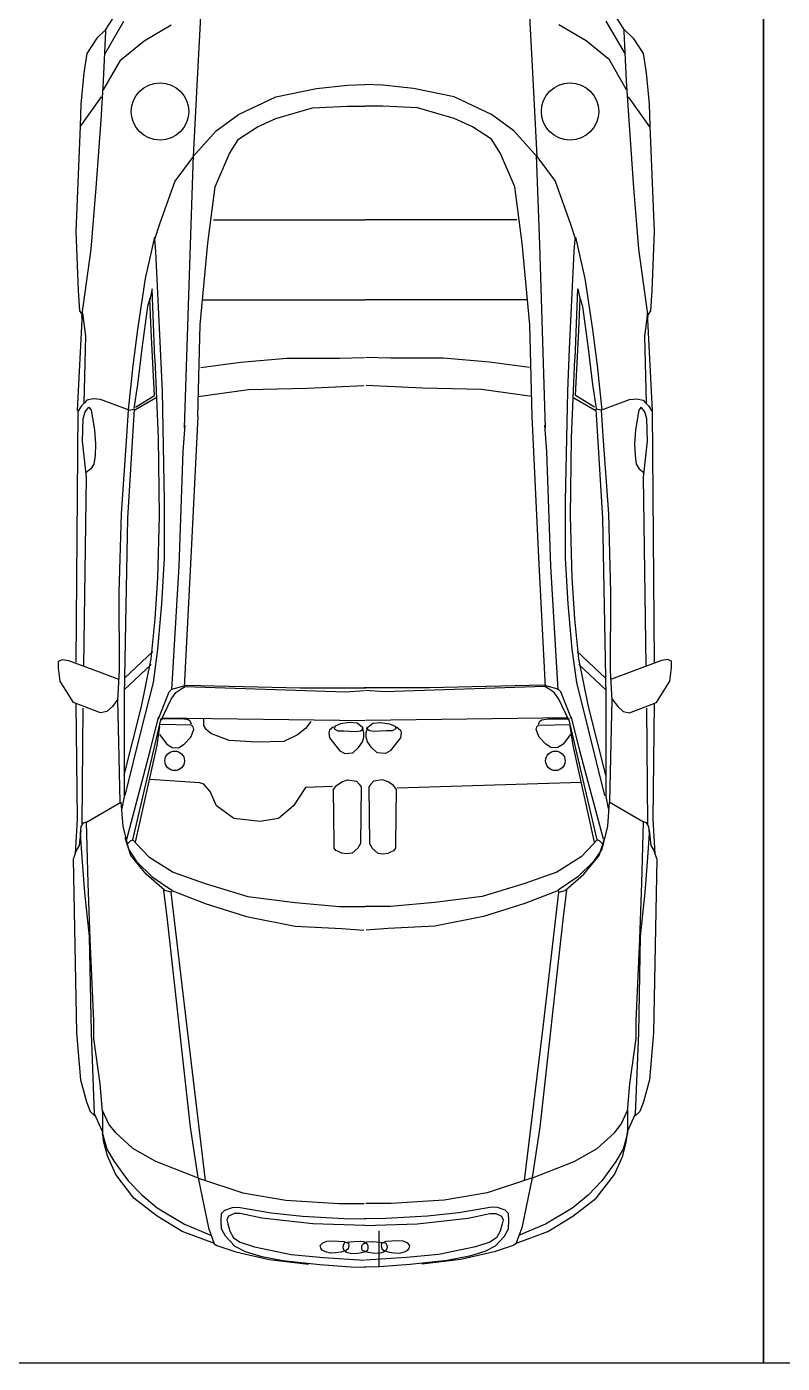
# Model space of a CAD drawing. Header units: inches. Extents: x 478327 to 492265, y -26791 to -22136.
# Drawn here: x 480055.8 to 480153.7, y -23112.3 to -22939.2 of the extents above; entities that cross this region are included whole.
import ezdxf

# ---------------------------------------------------------------- set-up
doc = ezdxf.new("R2010")
doc.units = ezdxf.units.IN
doc.header["$MEASUREMENT"] = 0
doc.layers.add('ceco.net 93', color=161, linetype='Continuous')
doc.layers.add('Parking', color=7, linetype='Continuous')

msp = doc.modelspace()

# ---------------------------------------------------------------- linework, layer by layer
at = {"layer": 'ceco.net 93'}
for p, q in [((480066.094, -22939.626), (480068.403, -22935.96)), ((480133.209, -22939.626), (480130.901, -22935.96)), ((480078.352, -22937.873), (480077.874, -22946.878)), ((480120.952, -22937.873), (480121.429, -22946.878)), ((480066.094, -22939.626), (480064.9, -22940.742)), ((480065.935, -22942.814), (480068.403, -22938.51)), ((480066.094, -22939.865), (480066.094, -22939.626)), ((480071.029, -22941.061), (480074.531, -22938.989)), ((480128.274, -22941.061), (480124.772, -22938.989)), ((480133.368, -22942.814), (480130.901, -22938.51)), ((480133.209, -22939.626), (480134.403, -22940.742)), ((480133.209, -22939.865), (480133.209, -22939.626)), ((480064.9, -22940.742), (480063.627, -22942.734)), ((480065.776, -22946.24), (480066.094, -22939.865)), ((480068.005, -22943.531), (480071.029, -22941.061)), ((480131.299, -22943.531), (480128.274, -22941.061)), ((480133.528, -22946.24), (480133.209, -22939.865)), ((480134.403, -22940.742), (480135.677, -22942.734)), ((480063.627, -22942.734), (480063.229, -22945.204)), ((480135.677, -22942.734), (480136.075, -22945.204)), ((480065.776, -22947.436), (480068.005, -22943.531)), ((480133.528, -22947.436), (480131.299, -22943.531)), ((480063.229, -22945.204), (480062.831, -22949.269)), ((480065.458, -22951.341), (480065.776, -22946.24)), ((480097.362, -22946.825), (480099.621, -22946.718)), ((480101.941, -22946.825), (480099.682, -22946.718)), ((480133.846, -22951.341), (480133.528, -22946.24)), ((480136.075, -22945.204), (480136.473, -22949.269)), ((480062.751, -22952.217), (480065.537, -22948.312)), ((480077.874, -22946.878), (480077.397, -22956.042)), ((480083.268, -22950.595), (480088.11, -22948.333)), ((480088.11, -22948.333), (480093.381, -22947.256)), ((480093.381, -22947.256), (480097.362, -22946.825)), ((480105.922, -22947.256), (480101.941, -22946.825)), ((480111.194, -22948.333), (480105.922, -22947.256)), ((480116.035, -22950.595), (480111.194, -22948.333)), ((480121.429, -22946.878), (480121.907, -22956.042)), ((480136.552, -22952.217), (480133.766, -22948.312)), ((480062.831, -22949.269), (480062.751, -22952.137)), ((480088.11, -22951.134), (480092.844, -22949.734)), ((480092.844, -22949.734), (480097.362, -22949.518)), ((480097.362, -22949.518), (480099.621, -22949.518)), ((480101.941, -22949.518), (480099.682, -22949.518)), ((480106.46, -22949.734), (480101.941, -22949.518)), ((480111.194, -22951.134), (480106.46, -22949.734)), ((480136.473, -22949.269), (480136.552, -22952.137)), ((480064.821, -22960.106), (480065.458, -22951.341)), ((480080.364, -22952.75), (480083.268, -22950.595)), ((480085.743, -22952.211), (480088.11, -22951.134)), ((480113.561, -22952.211), (480111.194, -22951.134)), ((480118.94, -22952.75), (480116.035, -22950.595)), ((480134.483, -22960.106), (480133.846, -22951.341)), ((480062.751, -22952.137), (480062.194, -22965.764)), ((480077.351, -22956.089), (480080.364, -22952.75)), ((480083.268, -22953.827), (480085.743, -22952.211)), ((480116.035, -22953.827), (480113.561, -22952.211)), ((480121.952, -22956.089), (480118.94, -22952.75)), ((480136.552, -22952.137), (480137.109, -22965.764)), ((480082.085, -22955.658), (480083.268, -22953.827)), ((480117.219, -22955.658), (480116.035, -22953.827)), ((480077.397, -22956.042), (480075.009, -22959.23)), ((480077.028, -22967.507), (480077.459, -22955.873)), ((480080.256, -22959.967), (480082.085, -22955.658)), ((480119.048, -22959.967), (480117.219, -22955.658)), ((480122.275, -22967.507), (480121.845, -22955.873)), ((480121.907, -22956.042), (480124.295, -22959.23)), ((480064.184, -22968.075), (480064.821, -22960.106)), ((480075.009, -22959.23), (480073.019, -22964.808)), ((480079.288, -22967.291), (480080.256, -22959.967)), ((480120.016, -22967.291), (480119.048, -22959.967)), ((480124.295, -22959.23), (480126.284, -22964.808)), ((480135.119, -22968.075), (480134.483, -22960.106)), ((480062.194, -22965.764), (480062.513, -22973.415)), ((480073.019, -22964.808), (480072.382, -22966.8)), ((480080.009, -22964.264), (480099.652, -22964.264)), ((480119.294, -22964.264), (480099.652, -22964.264)), ((480126.284, -22964.808), (480126.921, -22966.8)), ((480137.109, -22965.764), (480136.791, -22973.415)), ((480072.401, -22966.506), (480071.183, -22971.872)), ((480072.482, -22967.238), (480072.401, -22966.506)), ((480072.563, -22968.376), (480072.482, -22967.238)), ((480076.275, -22991.204), (480077.028, -22967.507)), ((480078.319, -22977.847), (480079.288, -22967.291)), ((480120.984, -22977.847), (480120.016, -22967.291)), ((480123.028, -22991.204), (480122.275, -22967.507)), ((480126.74, -22968.376), (480126.821, -22967.238)), ((480126.821, -22967.238), (480126.902, -22966.506)), ((480126.902, -22966.506), (480128.12, -22971.872)), ((480062.99, -22976.762), (480064.184, -22968.075)), ((480073.172, -22980.977), (480072.563, -22968.376)), ((480126.131, -22980.977), (480126.74, -22968.376)), ((480136.313, -22976.762), (480135.119, -22968.075)), ((480071.183, -22971.872), (480070.168, -22978.457)), ((480128.12, -22971.872), (480129.135, -22978.457)), ((480062.513, -22973.415), (480062.672, -22976.044)), ((480071.792, -22974.433), (480071.467, -22975.489)), ((480072.076, -22973.172), (480071.792, -22974.636)), ((480071.955, -22978.579), (480071.792, -22974.433)), ((480072.442, -22982.277), (480072.076, -22973.172)), ((480126.862, -22982.277), (480127.227, -22973.172)), ((480127.227, -22973.172), (480127.511, -22974.636)), ((480127.349, -22978.579), (480127.511, -22974.433)), ((480127.511, -22974.433), (480127.836, -22975.489)), ((480136.791, -22973.415), (480136.632, -22976.044)), ((480062.672, -22976.044), (480063.149, -22976.762)), ((480071.467, -22975.489), (480070.737, -22980.936)), ((480078.621, -22974.608), (480099.652, -22974.608)), ((480120.682, -22974.608), (480099.652, -22974.608)), ((480127.836, -22975.489), (480128.567, -22980.936)), ((480136.632, -22976.044), (480136.154, -22976.762)), ((480062.433, -22988.954), (480063.07, -22976.363)), ((480063.07, -22976.363), (480063.468, -22979.312)), ((480077.997, -22989.696), (480078.319, -22977.847)), ((480121.307, -22989.696), (480120.984, -22977.847)), ((480136.234, -22976.363), (480135.836, -22979.312)), ((480136.871, -22988.954), (480136.234, -22976.363)), ((480063.468, -22979.312), (480063.229, -22987.998)), ((480070.168, -22978.457), (480069.6, -22983.131)), ((480072.401, -22986.992), (480071.955, -22978.579)), ((480126.902, -22986.992), (480127.349, -22978.579)), ((480129.135, -22978.457), (480129.704, -22983.131)), ((480135.836, -22979.312), (480136.075, -22987.998)), ((480070.737, -22980.936), (480070.168, -22985.57)), ((480073.404, -22986.433), (480073.185, -22980.97)), ((480125.9, -22986.433), (480126.118, -22980.97)), ((480128.567, -22980.936), (480129.135, -22985.57)), ((480072.894, -22992.478), (480072.458, -22982.281)), ((480078.367, -22983.392), (480083.546, -22982.68)), ((480083.546, -22982.68), (480089.539, -22982.172)), ((480089.539, -22982.172), (480096.343, -22982.172)), ((480096.343, -22982.172), (480099.594, -22982.07)), ((480102.96, -22982.172), (480099.71, -22982.07)), ((480109.765, -22982.172), (480102.96, -22982.172)), ((480115.757, -22982.68), (480109.765, -22982.172)), ((480120.937, -22983.392), (480115.757, -22982.68)), ((480126.409, -22992.478), (480126.846, -22982.281)), ((480069.6, -22983.131), (480068.991, -22988.903)), ((480129.704, -22983.131), (480130.313, -22988.903)), ((480070.168, -22985.57), (480069.722, -22988.7)), ((480073.695, -23000.636), (480073.404, -22986.433)), ((480078.062, -22987.155), (480084.562, -22986.239)), ((480084.562, -22986.239), (480092.179, -22986.036)), ((480092.179, -22986.036), (480099.492, -22985.731)), ((480107.124, -22986.036), (480099.812, -22985.731)), ((480114.742, -22986.239), (480107.124, -22986.036)), ((480121.242, -22987.155), (480114.742, -22986.239)), ((480125.609, -23000.636), (480125.9, -22986.433)), ((480129.135, -22985.57), (480129.582, -22988.7)), ((480063.322, -22987.935), (480062.921, -22988.336)), ((480063.642, -22987.614), (480063.322, -22987.935)), ((480064.444, -22987.454), (480063.642, -22987.614)), ((480065.405, -22987.534), (480064.444, -22987.454)), ((480069.092, -22988.898), (480065.405, -22987.534)), ((480072.603, -22987.307), (480069.839, -22988.909)), ((480069.925, -22988.537), (480072.401, -22986.992)), ((480126.7, -22987.307), (480129.465, -22988.909)), ((480129.379, -22988.537), (480126.902, -22986.992)), ((480130.212, -22988.898), (480133.898, -22987.534)), ((480133.898, -22987.534), (480134.86, -22987.454)), ((480134.86, -22987.454), (480135.661, -22987.614)), ((480135.661, -22987.614), (480135.982, -22987.935)), ((480135.982, -22987.935), (480136.382, -22988.336)), ((480062.44, -22989.058), (480062.2, -23021.554)), ((480062.921, -22988.336), (480062.44, -22989.058)), ((480063.081, -22992.91), (480063.162, -22990.021)), ((480063.162, -22990.021), (480063.402, -22989.139)), ((480063.402, -22989.139), (480063.883, -22988.497)), ((480063.883, -22988.497), (480064.203, -22988.898)), ((480064.203, -22988.898), (480064.604, -22991.466)), ((480068.82, -22992.26), (480069.039, -22988.909)), ((480069.766, -22988.764), (480068.893, -23002.894)), ((480069.039, -22988.909), (480069.766, -22988.764)), ((480077.152, -23007.99), (480078.021, -22989.722)), ((480122.151, -23007.99), (480121.283, -22989.722)), ((480130.265, -22988.909), (480129.537, -22988.764)), ((480129.537, -22988.764), (480130.41, -23002.894)), ((480130.483, -22992.26), (480130.265, -22988.909)), ((480135.1, -22988.898), (480134.7, -22991.466)), ((480135.421, -22988.497), (480135.1, -22988.898)), ((480135.902, -22989.139), (480135.421, -22988.497)), ((480136.142, -22990.021), (480135.902, -22989.139)), ((480136.222, -22992.91), (480136.142, -22990.021)), ((480136.382, -22988.336), (480136.863, -22989.058)), ((480136.863, -22989.058), (480137.104, -23021.554)), ((480064.604, -22991.466), (480064.764, -22993.311)), ((480076.11, -22994.246), (480076.37, -22990.853)), ((480123.194, -22994.246), (480122.933, -22990.853)), ((480134.7, -22991.466), (480134.539, -22993.311)), ((480063.562, -22997.563), (480063.081, -22992.91)), ((480064.764, -22993.311), (480064.684, -22994.755)), ((480068.093, -23002.311), (480068.82, -22992.26)), ((480073.04, -23002.603), (480072.894, -22992.478)), ((480126.264, -23002.603), (480126.409, -22992.478)), ((480131.211, -23002.311), (480130.483, -22992.26)), ((480134.539, -22993.311), (480134.619, -22994.755)), ((480135.741, -22997.563), (480136.222, -22992.91)), ((480064.684, -22994.755), (480064.524, -22995.879)), ((480075.588, -23009.121), (480076.11, -22994.246)), ((480123.715, -23009.121), (480123.194, -22994.246)), ((480134.619, -22994.755), (480134.78, -22995.879)), ((480064.123, -22996.52), (480063.482, -22997.002)), ((480064.524, -22995.879), (480064.123, -22996.52)), ((480134.78, -22995.879), (480135.18, -22996.52)), ((480135.18, -22996.52), (480135.821, -22997.002)), ((480063.242, -23021.955), (480063.562, -22997.563)), ((480136.062, -23021.955), (480135.741, -22997.563)), ((480073.695, -23008.066), (480073.695, -23000.636)), ((480125.609, -23008.066), (480125.609, -23000.636)), ((480067.802, -23012.509), (480068.093, -23002.311)), ((480068.893, -23002.894), (480068.675, -23014.257)), ((480072.822, -23010.615), (480073.04, -23002.603)), ((480126.482, -23010.615), (480126.264, -23002.603)), ((480130.41, -23002.894), (480130.629, -23014.257)), ((480131.502, -23012.509), (480131.211, -23002.311)), ((480073.331, -23013.966), (480073.695, -23008.066)), ((480076.283, -23024.778), (480077.152, -23007.99)), ((480123.02, -23024.778), (480122.151, -23007.99)), ((480125.973, -23013.966), (480125.609, -23008.066)), ((480072.458, -23015.932), (480072.822, -23010.615)), ((480074.633, -23025.126), (480075.588, -23009.121)), ((480124.671, -23025.126), (480123.715, -23009.121)), ((480126.846, -23015.932), (480126.482, -23010.615)), ((480067.875, -23022.56), (480067.802, -23012.509)), ((480131.429, -23022.56), (480131.502, -23012.509)), ((480068.675, -23014.257), (480068.457, -23025.838)), ((480072.822, -23019.865), (480073.331, -23013.966)), ((480126.482, -23019.865), (480125.973, -23013.966)), ((480130.629, -23014.257), (480130.847, -23025.838)), ((480071.949, -23021.104), (480072.458, -23015.932)), ((480127.355, -23021.104), (480126.846, -23015.932)), ((480059.945, -23021.395), (480060.454, -23021.176)), ((480060.454, -23021.176), (480061.254, -23021.322)), ((480068.529, -23023.58), (480072.167, -23020.157)), ((480070.712, -23027.295), (480071.949, -23021.104)), ((480072.24, -23024.163), (480072.822, -23019.865)), ((480127.064, -23024.163), (480126.482, -23019.865)), ((480130.774, -23023.58), (480127.137, -23020.157)), ((480128.592, -23027.295), (480127.355, -23021.104)), ((480138.85, -23021.176), (480138.049, -23021.322)), ((480139.359, -23021.395), (480138.85, -23021.176)), ((480059.945, -23022.269), (480059.945, -23021.395)), ((480060.163, -23024.017), (480059.945, -23022.269)), ((480061.254, -23021.322), (480065.547, -23022.925)), ((480067.656, -23026.494), (480067.875, -23022.56)), ((480068.457, -23025.11), (480071.949, -23021.832)), ((480130.847, -23025.11), (480127.355, -23021.832)), ((480131.647, -23026.494), (480131.429, -23022.56)), ((480138.049, -23021.322), (480133.757, -23022.925)), ((480139.141, -23024.017), (480139.359, -23022.269)), ((480139.359, -23022.269), (480139.359, -23021.395)), ((480061.909, -23026.785), (480060.163, -23024.017)), ((480065.547, -23022.925), (480067.729, -23023.726)), ((480070.712, -23030.281), (480072.24, -23024.163)), ((480075.588, -23024.778), (480076.544, -23024.517)), ((480076.544, -23024.517), (480091.314, -23024.865)), ((480122.76, -23024.517), (480107.989, -23024.865)), ((480123.715, -23024.778), (480122.76, -23024.517)), ((480128.592, -23030.281), (480127.064, -23024.163)), ((480133.757, -23022.925), (480131.574, -23023.726)), ((480137.394, -23026.785), (480139.141, -23024.017)), ((480067.656, -23026.348), (480066.929, -23027.295)), ((480068.457, -23025.838), (480068.457, -23038.949)), ((480072.895, -23028.867), (480074.285, -23025.387)), ((480073.242, -23029.041), (480074.546, -23026.344)), ((480074.285, -23025.387), (480074.633, -23025.039)), ((480074.546, -23026.344), (480075.154, -23025.474)), ((480074.633, -23025.039), (480075.588, -23024.778)), ((480075.154, -23025.474), (480075.936, -23024.952)), ((480075.936, -23024.952), (480076.37, -23024.691)), ((480076.37, -23024.691), (480097.135, -23025.387)), ((480091.314, -23024.865), (480099.742, -23024.865)), ((480097.135, -23025.387), (480099.568, -23025.213)), ((480107.989, -23024.865), (480099.562, -23024.865)), ((480102.168, -23025.387), (480099.735, -23025.213)), ((480122.933, -23024.691), (480102.168, -23025.387)), ((480123.368, -23024.952), (480122.933, -23024.691)), ((480124.15, -23025.474), (480123.368, -23024.952)), ((480124.671, -23025.039), (480123.715, -23024.778)), ((480124.758, -23026.344), (480124.15, -23025.474)), ((480125.019, -23025.387), (480124.671, -23025.039)), ((480126.061, -23029.041), (480124.758, -23026.344)), ((480126.409, -23028.867), (480125.019, -23025.387)), ((480130.847, -23025.838), (480130.847, -23038.949)), ((480131.647, -23026.348), (480132.375, -23027.295)), ((480065.401, -23028.096), (480061.909, -23026.785)), ((480062.2, -23026.849), (480062.36, -23041.854)), ((480063.001, -23042.495), (480063.162, -23027.491)), ((480066.201, -23027.95), (480065.401, -23028.096)), ((480066.929, -23027.295), (480066.201, -23027.95)), ((480067.729, -23030.063), (480067.656, -23026.494)), ((480068.457, -23036.181), (480070.712, -23027.295)), ((480130.847, -23036.181), (480128.592, -23027.295)), ((480131.574, -23030.063), (480131.647, -23026.494)), ((480132.375, -23027.295), (480133.102, -23027.95)), ((480133.102, -23027.95), (480133.902, -23028.096)), ((480133.902, -23028.096), (480137.394, -23026.785)), ((480136.302, -23042.495), (480136.142, -23027.491)), ((480137.104, -23026.849), (480136.943, -23041.854)), ((480069.587, -23044.57), (480073.25, -23028.826)), ((480071.821, -23033.03), (480072.893, -23028.647)), ((480072.714, -23032.314), (480073.072, -23029.81)), ((480077.191, -23029.68), (480073.099, -23029.632)), ((480073.44, -23028.9), (480073.294, -23028.998)), ((480073.34, -23028.736), (480099.608, -23029.094)), ((480075.924, -23028.9), (480073.44, -23028.9)), ((480076.752, -23028.998), (480075.924, -23028.9)), ((480076.996, -23029.193), (480076.752, -23028.998)), ((480077.191, -23029.583), (480076.996, -23029.193)), ((480077.386, -23029.924), (480077.191, -23029.68)), ((480078.772, -23029.12), (480078.772, -23028.914)), ((480078.772, -23029.737), (480078.772, -23029.12)), ((480079.08, -23030.252), (480078.772, -23029.737)), ((480092.647, -23029.223), (480091.928, -23030.149)), ((480095.766, -23029.81), (480095.677, -23030.167)), ((480096.481, -23029.541), (480095.766, -23029.81)), ((480097.643, -23029.362), (480096.481, -23029.541)), ((480098.625, -23029.452), (480097.643, -23029.362)), ((480099.34, -23029.988), (480098.625, -23029.452)), ((480125.964, -23028.736), (480099.695, -23029.094)), ((480099.963, -23029.988), (480100.678, -23029.452)), ((480100.678, -23029.452), (480101.661, -23029.362)), ((480101.661, -23029.362), (480102.823, -23029.541)), ((480102.823, -23029.541), (480103.537, -23029.81)), ((480103.537, -23029.81), (480103.627, -23030.167)), ((480121.918, -23029.924), (480122.113, -23029.68)), ((480122.113, -23029.583), (480122.308, -23029.193)), ((480122.113, -23029.68), (480126.205, -23029.632)), ((480122.308, -23029.193), (480122.551, -23028.998)), ((480122.551, -23028.998), (480123.379, -23028.9)), ((480123.379, -23028.9), (480125.864, -23028.9)), ((480125.864, -23028.9), (480126.01, -23028.998)), ((480129.717, -23044.57), (480126.053, -23028.826)), ((480126.589, -23032.314), (480126.232, -23029.81)), ((480127.483, -23033.03), (480126.411, -23028.647)), ((480067.947, -23039.677), (480067.729, -23030.063)), ((480068.602, -23038.803), (480070.712, -23030.281)), ((480073.05, -23030.9), (480073.976, -23032.168)), ((480076.217, -23032.168), (480077.093, -23031.241)), ((480077.093, -23031.241), (480077.483, -23030.266)), ((480077.483, -23030.266), (480077.386, -23029.924)), ((480079.697, -23030.766), (480079.08, -23030.252)), ((480082.061, -23031.693), (480079.697, -23030.766)), ((480090.9, -23030.972), (480089.153, -23031.795)), ((480091.928, -23030.149), (480090.9, -23030.972)), ((480095.051, -23030.346), (480094.962, -23030.704)), ((480094.962, -23030.704), (480095.051, -23031.33)), ((480095.588, -23029.899), (480095.051, -23030.346)), ((480095.051, -23031.33), (480096.392, -23033.03)), ((480095.677, -23030.167), (480096.124, -23030.436)), ((480096.124, -23030.436), (480096.928, -23030.436)), ((480096.928, -23030.436), (480098.447, -23030.525)), ((480098.447, -23030.525), (480099.072, -23030.436)), ((480099.072, -23030.436), (480099.43, -23030.167)), ((480099.43, -23030.167), (480099.34, -23029.899)), ((480099.519, -23030.704), (480099.34, -23030.078)), ((480099.34, -23031.867), (480099.519, -23031.241)), ((480099.519, -23031.241), (480099.519, -23030.704)), ((480099.785, -23030.704), (480099.963, -23030.078)), ((480099.785, -23031.241), (480099.785, -23030.704)), ((480099.963, -23031.867), (480099.785, -23031.241)), ((480099.874, -23030.167), (480099.963, -23029.899)), ((480100.231, -23030.436), (480099.874, -23030.167)), ((480100.857, -23030.525), (480100.231, -23030.436)), ((480102.376, -23030.436), (480100.857, -23030.525)), ((480103.18, -23030.436), (480102.376, -23030.436)), ((480104.252, -23031.33), (480102.912, -23033.03)), ((480103.627, -23030.167), (480103.18, -23030.436)), ((480103.716, -23029.899), (480104.252, -23030.346)), ((480104.252, -23030.346), (480104.341, -23030.704)), ((480104.341, -23030.704), (480104.252, -23031.33)), ((480121.821, -23030.266), (480121.918, -23029.924)), ((480122.21, -23031.241), (480121.821, -23030.266)), ((480123.087, -23032.168), (480122.21, -23031.241)), ((480126.253, -23030.9), (480125.328, -23032.168)), ((480130.701, -23038.803), (480128.592, -23030.281)), ((480131.356, -23039.677), (480131.574, -23030.063)), ((480068.783, -23044.48), (480071.821, -23033.03)), ((480069.944, -23044.838), (480072.714, -23032.314)), ((480073.976, -23032.168), (480074.658, -23032.607)), ((480074.658, -23032.607), (480075.486, -23032.655)), ((480075.486, -23032.655), (480076.217, -23032.168)), ((480085.658, -23031.898), (480082.061, -23031.693)), ((480089.153, -23031.795), (480085.658, -23031.898)), ((480096.392, -23033.03), (480097.017, -23033.388)), ((480097.017, -23033.388), (480098.089, -23033.298)), ((480098.089, -23033.298), (480098.804, -23032.583)), ((480098.804, -23032.583), (480099.34, -23031.867)), ((480100.499, -23032.583), (480099.963, -23031.867)), ((480101.214, -23033.298), (480100.499, -23032.583)), ((480102.286, -23033.388), (480101.214, -23033.298)), ((480102.912, -23033.03), (480102.286, -23033.388)), ((480123.818, -23032.655), (480123.087, -23032.168)), ((480124.646, -23032.607), (480123.818, -23032.655)), ((480125.328, -23032.168), (480124.646, -23032.607)), ((480129.359, -23044.838), (480126.589, -23032.314)), ((480130.521, -23044.48), (480127.483, -23033.03)), ((480078.258, -23037.146), (480071.783, -23036.735)), ((480078.772, -23037.352), (480078.258, -23037.146)), ((480079.594, -23038.278), (480078.772, -23037.352)), ((480080.416, -23040.131), (480079.594, -23038.278)), ((480091.928, -23037.764), (480090.386, -23040.131)), ((480095.423, -23037.661), (480091.928, -23037.764)), ((480095.588, -23038.04), (480095.945, -23037.503)), ((480095.677, -23045.017), (480095.588, -23038.04)), ((480095.945, -23037.503), (480096.66, -23037.056)), ((480096.66, -23037.056), (480097.375, -23036.787)), ((480097.375, -23036.787), (480098.536, -23036.966)), ((480098.536, -23036.966), (480098.893, -23037.324)), ((480098.893, -23037.324), (480099.162, -23037.682)), ((480099.162, -23037.682), (480099.072, -23045.017)), ((480100.41, -23037.324), (480100.142, -23037.682)), ((480100.142, -23037.682), (480100.231, -23045.017)), ((480100.767, -23036.966), (480100.41, -23037.324)), ((480101.929, -23036.787), (480100.767, -23036.966)), ((480102.644, -23037.056), (480101.929, -23036.787)), ((480103.359, -23037.503), (480102.644, -23037.056)), ((480103.716, -23038.04), (480103.359, -23037.503)), ((480103.627, -23045.017), (480103.716, -23038.04)), ((480127.662, -23037.145), (480103.805, -23037.861)), ((480063.586, -23042.272), (480068.042, -23039.674)), ((480068.042, -23039.674), (480068.268, -23042.78)), ((480068.457, -23038.949), (480068.166, -23040.479)), ((480082.678, -23041.777), (480080.416, -23040.131)), ((480090.386, -23040.131), (480088.433, -23041.777)), ((480130.847, -23038.949), (480131.138, -23040.479)), ((480131.261, -23039.674), (480131.036, -23042.78)), ((480135.718, -23042.272), (480131.261, -23039.674)), ((480062.36, -23041.854), (480062.12, -23046.347)), ((480086.069, -23042.189), (480082.678, -23041.777)), ((480088.433, -23041.777), (480086.069, -23042.189)), ((480136.943, -23041.854), (480137.184, -23046.347)), ((480062.852, -23043.288), (480062.627, -23045.265)), ((480062.796, -23043.74), (480062.909, -23042.836)), ((480062.909, -23042.836), (480063.191, -23042.328)), ((480063.191, -23042.328), (480063.586, -23042.215)), ((480063.811, -23050.178), (480063.586, -23042.272)), ((480068.268, -23042.78), (480069.001, -23045.773)), ((480131.036, -23042.78), (480130.302, -23045.773)), ((480135.492, -23050.178), (480135.718, -23042.272)), ((480136.113, -23042.328), (480135.718, -23042.215)), ((480136.395, -23042.836), (480136.113, -23042.328)), ((480136.508, -23043.74), (480136.395, -23042.836)), ((480136.451, -23043.288), (480136.677, -23045.265)), ((480062.627, -23045.265), (480062.232, -23045.943)), ((480063.022, -23046.846), (480062.796, -23043.74)), ((480069.34, -23046.564), (480068.606, -23044.305)), ((480068.879, -23045.059), (480069.274, -23044.663)), ((480069.274, -23044.663), (480069.57, -23044.564)), ((480069.57, -23044.564), (480070.065, -23045.059)), ((480070.065, -23045.059), (480071.646, -23046.741)), ((480095.677, -23045.643), (480095.677, -23044.838)), ((480099.072, -23045.017), (480098.715, -23045.643)), ((480100.231, -23045.017), (480100.589, -23045.643)), ((480103.627, -23045.643), (480103.627, -23044.838)), ((480129.239, -23045.059), (480127.658, -23046.741)), ((480129.733, -23044.564), (480129.239, -23045.059)), ((480130.03, -23044.663), (480129.733, -23044.564)), ((480129.964, -23046.564), (480130.697, -23044.305)), ((480130.425, -23045.059), (480130.03, -23044.663)), ((480136.282, -23046.846), (480136.508, -23043.74)), ((480136.677, -23045.265), (480137.072, -23045.943)), ((480061.95, -23046.846), (480061.837, -23047.016)), ((480061.837, -23047.016), (480062.288, -23069.55)), ((480062.232, -23045.943), (480061.95, -23046.846)), ((480063.36, -23051.364), (480063.022, -23046.846)), ((480069.001, -23045.773), (480070.073, -23047.355)), ((480071.314, -23048.992), (480069.34, -23046.564)), ((480071.646, -23046.741), (480074.808, -23048.72)), ((480095.856, -23045.912), (480095.677, -23045.643)), ((480096.302, -23046.091), (480095.856, -23045.912)), ((480096.66, -23046.269), (480096.302, -23046.091)), ((480097.285, -23046.359), (480096.66, -23046.269)), ((480098, -23046.269), (480097.285, -23046.359)), ((480098.715, -23045.643), (480098, -23046.269)), ((480100.589, -23045.643), (480101.304, -23046.269)), ((480101.304, -23046.269), (480102.018, -23046.359)), ((480102.018, -23046.359), (480102.644, -23046.269)), ((480102.644, -23046.269), (480103.001, -23046.091)), ((480103.001, -23046.091), (480103.448, -23045.912)), ((480103.448, -23045.912), (480103.627, -23045.643)), ((480127.658, -23046.741), (480124.495, -23048.72)), ((480127.99, -23048.992), (480129.964, -23046.564)), ((480130.302, -23045.773), (480129.231, -23047.355)), ((480135.943, -23051.364), (480136.282, -23046.846)), ((480137.466, -23047.016), (480137.015, -23069.55)), ((480137.072, -23045.943), (480137.354, -23046.846)), ((480137.354, -23046.846), (480137.466, -23047.016)), ((480070.073, -23047.355), (480072.104, -23049.331)), ((480074.808, -23048.72), (480078.959, -23050.205)), ((480124.495, -23048.72), (480120.344, -23050.205)), ((480129.231, -23047.355), (480127.2, -23049.331)), ((480064.037, -23057.351), (480063.811, -23050.178)), ((480073.683, -23051.082), (480071.314, -23048.992)), ((480072.104, -23049.331), (480074.642, -23051.082)), ((480078.959, -23050.205), (480084.494, -23051.887)), ((480120.344, -23050.205), (480114.81, -23051.887)), ((480127.2, -23049.331), (480124.661, -23051.082)), ((480125.62, -23051.082), (480127.99, -23048.992)), ((480135.266, -23057.351), (480135.492, -23050.178)), ((480063.981, -23057.069), (480063.36, -23051.364)), ((480074.562, -23051.325), (480073.566, -23051.059)), ((480073.566, -23051.059), (480074.031, -23054.915)), ((480076.554, -23068.478), (480074.562, -23051.325)), ((480074.642, -23051.082), (480074.586, -23051.308)), ((480074.611, -23051.095), (480078.959, -23052.777)), ((480084.494, -23051.887), (480090.621, -23052.678)), ((480114.81, -23051.887), (480108.682, -23052.678)), ((480124.693, -23051.095), (480120.344, -23052.777)), ((480122.749, -23068.478), (480124.741, -23051.325)), ((480124.661, -23051.082), (480124.718, -23051.308)), ((480124.741, -23051.325), (480125.738, -23051.059)), ((480125.738, -23051.059), (480125.273, -23054.915)), ((480135.323, -23057.069), (480135.943, -23051.364)), ((480078.959, -23052.777), (480084.296, -23054.459)), ((480090.621, -23052.678), (480096.354, -23053.173)), ((480096.354, -23053.173), (480099.615, -23053.173)), ((480102.95, -23053.173), (480099.689, -23053.173)), ((480108.682, -23052.678), (480102.95, -23053.173)), ((480120.344, -23052.777), (480115.007, -23054.459)), ((480074.031, -23054.915), (480077.019, -23081.775)), ((480084.296, -23054.459), (480090.621, -23055.746)), ((480090.621, -23055.746), (480096.65, -23056.043)), ((480108.682, -23055.746), (480102.654, -23056.043)), ((480115.007, -23054.459), (480108.682, -23055.746)), ((480125.273, -23054.915), (480122.284, -23081.775)), ((480064.206, -23069.55), (480063.981, -23057.069)), ((480064.545, -23067.969), (480064.037, -23057.351)), ((480096.65, -23056.043), (480099.516, -23056.24)), ((480102.654, -23056.043), (480099.787, -23056.24)), ((480134.759, -23067.969), (480135.266, -23057.351)), ((480135.097, -23069.55), (480135.323, -23057.069)), ((480062.288, -23069.55), (480062.796, -23075.65)), ((480064.601, -23080.055), (480064.206, -23069.55)), ((480064.545, -23070.284), (480064.545, -23067.969)), ((480079.011, -23088.689), (480076.554, -23068.478)), ((480120.292, -23088.689), (480122.749, -23068.478)), ((480134.702, -23080.055), (480135.097, -23069.55)), ((480134.759, -23070.284), (480134.759, -23067.969)), ((480137.015, -23069.55), (480136.508, -23075.65)), ((480065.334, -23076.158), (480064.545, -23070.284)), ((480133.969, -23076.158), (480134.759, -23070.284)), ((480062.796, -23075.65), (480063.586, -23078.474)), ((480065.673, -23079.716), (480065.334, -23076.158)), ((480133.631, -23079.716), (480133.969, -23076.158)), ((480136.508, -23075.65), (480135.718, -23078.474)), ((480063.586, -23078.474), (480064.037, -23079.716)), ((480064.037, -23079.716), (480064.658, -23080.281)), ((480065.673, -23079.603), (480065.673, -23082.573)), ((480066.482, -23081.358), (480065.673, -23079.603)), ((480132.822, -23081.358), (480133.631, -23079.603)), ((480133.631, -23079.603), (480133.631, -23082.573)), ((480135.266, -23079.716), (480134.646, -23080.281)), ((480135.718, -23078.474), (480135.266, -23079.716)), ((480065.673, -23082.314), (480064.601, -23080.055)), ((480067.358, -23082.505), (480066.482, -23081.358)), ((480077.019, -23081.775), (480078.015, -23088.291)), ((480122.284, -23081.775), (480121.288, -23088.291)), ((480131.945, -23082.505), (480132.822, -23081.358)), ((480133.631, -23082.314), (480134.702, -23080.055)), ((480065.808, -23083.72), (480065.673, -23082.438)), ((480065.673, -23082.573), (480066.212, -23084.597)), ((480069.583, -23084.53), (480067.358, -23082.505)), ((480129.721, -23084.53), (480131.945, -23082.505)), ((480133.631, -23082.573), (480133.091, -23084.597)), ((480133.496, -23083.72), (480133.631, -23082.438)), ((480066.28, -23085.475), (480065.808, -23083.72)), ((480066.212, -23084.597), (480067.156, -23086.217)), ((480072.549, -23086.217), (480069.583, -23084.53)), ((480126.754, -23086.217), (480129.721, -23084.53)), ((480133.091, -23084.597), (480132.148, -23086.217)), ((480133.024, -23085.475), (480133.496, -23083.72)), ((480067.358, -23087.905), (480066.28, -23085.475)), ((480067.156, -23086.217), (480068.976, -23088.714)), ((480077.942, -23088.31), (480072.549, -23086.217)), ((480121.361, -23088.31), (480126.754, -23086.217)), ((480132.148, -23086.217), (480130.327, -23088.714)), ((480131.945, -23087.905), (480133.024, -23085.475)), ((480069.718, -23090.942), (480067.358, -23087.905)), ((480078.021, -23088.307), (480079.361, -23094.791)), ((480078.096, -23088.382), (480083.827, -23090.245)), ((480121.208, -23088.382), (480115.477, -23090.245)), ((480121.282, -23088.307), (480119.942, -23094.791)), ((480129.586, -23090.942), (480131.945, -23087.905)), ((480068.976, -23088.714), (480070.729, -23090.537)), ((480083.827, -23090.245), (480089.409, -23091.214)), ((480115.477, -23090.245), (480109.894, -23091.214)), ((480130.327, -23088.714), (480128.575, -23090.537)), ((480072.751, -23093.304), (480069.718, -23090.942)), ((480070.729, -23090.537), (480072.751, -23092.224)), ((480082.502, -23092.167), (480083.239, -23092.11)), ((480083.239, -23092.11), (480087.491, -23092.848)), ((480089.409, -23091.214), (480096.257, -23091.661)), ((480096.257, -23091.661), (480099.532, -23091.661)), ((480103.047, -23091.661), (480099.772, -23091.661)), ((480109.894, -23091.214), (480103.047, -23091.661)), ((480116.065, -23092.11), (480111.812, -23092.848)), ((480116.802, -23092.167), (480116.065, -23092.11)), ((480128.575, -23090.537), (480126.552, -23092.224)), ((480126.552, -23093.304), (480129.586, -23090.942)), ((480072.751, -23092.224), (480076.257, -23094.316)), ((480075.987, -23095.261), (480072.751, -23093.304)), ((480081.027, -23093.87), (480081.084, -23092.962)), ((480081.084, -23094.949), (480081.027, -23093.87)), ((480081.084, -23092.962), (480081.481, -23092.508)), ((480081.481, -23092.508), (480082.502, -23092.167)), ((480081.991, -23093.302), (480081.764, -23093.757)), ((480081.764, -23093.757), (480081.878, -23094.267)), ((480082.728, -23092.962), (480081.991, -23093.302)), ((480083.465, -23092.962), (480082.728, -23092.962)), ((480086.3, -23093.529), (480083.465, -23092.962)), ((480092.878, -23094.267), (480086.3, -23093.529)), ((480087.491, -23092.848), (480091.574, -23093.302)), ((480091.574, -23093.302), (480096.96, -23093.586)), ((480096.96, -23093.586), (480099.738, -23093.643)), ((480102.343, -23093.586), (480099.565, -23093.643)), ((480107.73, -23093.302), (480102.343, -23093.586)), ((480106.426, -23094.267), (480113.003, -23093.529)), ((480111.812, -23092.848), (480107.73, -23093.302)), ((480113.003, -23093.529), (480115.838, -23092.962)), ((480115.838, -23092.962), (480116.575, -23092.962)), ((480116.575, -23092.962), (480117.312, -23093.302)), ((480117.823, -23092.508), (480116.802, -23092.167)), ((480117.312, -23093.302), (480117.539, -23093.757)), ((480117.539, -23093.757), (480117.426, -23094.267)), ((480118.22, -23092.962), (480117.823, -23092.508)), ((480118.276, -23093.87), (480118.22, -23092.962)), ((480118.22, -23094.949), (480118.276, -23093.87)), ((480126.552, -23092.224), (480123.047, -23094.316)), ((480123.316, -23095.261), (480126.552, -23093.304)), ((480080.167, -23096.814), (480075.987, -23095.261)), ((480076.257, -23094.316), (480079.762, -23095.801)), ((480079.361, -23094.791), (480080.105, -23096.877)), ((480081.594, -23095.857), (480081.084, -23094.949)), ((480081.878, -23094.267), (480082.161, -23095.233)), ((480082.161, -23095.233), (480082.615, -23096.084)), ((480099.625, -23094.495), (480092.878, -23094.267)), ((480099.679, -23094.495), (480106.426, -23094.267)), ((480101.493, -23099.831), (480101.493, -23095.176)), ((480117.142, -23095.233), (480116.689, -23096.084)), ((480117.426, -23094.267), (480117.142, -23095.233)), ((480117.709, -23095.857), (480118.22, -23094.949)), ((480119.137, -23096.814), (480123.316, -23095.261)), ((480119.942, -23094.791), (480119.198, -23096.877)), ((480123.047, -23094.316), (480119.541, -23095.801)), ((480080.105, -23096.877), (480080.478, -23097.101)), ((480080.478, -23097.101), (480082.934, -23097.921)), ((480082.785, -23097.163), (480081.594, -23095.857)), ((480082.615, -23096.084), (480083.465, -23096.652)), ((480082.785, -23097.163), (480084.146, -23097.844)), ((480083.465, -23096.652), (480085.337, -23097.276)), ((480085.337, -23097.276), (480090.099, -23098.241)), ((480093.863, -23097.103), (480094.169, -23096.758)), ((480093.94, -23097.448), (480093.863, -23097.103)), ((480094.169, -23096.758), (480094.705, -23096.528)), ((480094.705, -23096.528), (480095.509, -23096.49)), ((480095.509, -23096.49), (480096.16, -23096.528)), ((480096.16, -23096.528), (480096.964, -23096.566)), ((480096.811, -23097.026), (480096.773, -23097.333)), ((480096.773, -23097.333), (480096.926, -23097.678)), ((480097.002, -23096.758), (480096.811, -23097.026)), ((480096.964, -23096.566), (480097.538, -23096.835)), ((480097.73, -23096.643), (480097.002, -23096.758)), ((480097.577, -23097.103), (480097.462, -23097.525)), ((480097.5, -23096.835), (480097.577, -23097.103)), ((480098.687, -23096.566), (480097.73, -23096.643)), ((480099.07, -23096.566), (480098.687, -23096.605)), ((480099.453, -23096.605), (480099.07, -23096.566)), ((480099.238, -23097.141), (480099.315, -23096.95)), ((480099.238, -23097.41), (480099.238, -23097.141)), ((480099.315, -23096.95), (480099.621, -23096.758)), ((480099.682, -23096.758), (480099.453, -23096.605)), ((480099.621, -23096.758), (480099.851, -23096.605)), ((480099.989, -23096.95), (480099.682, -23096.758)), ((480099.851, -23096.605), (480100.234, -23096.566)), ((480100.065, -23097.141), (480099.989, -23096.95)), ((480100.065, -23097.41), (480100.065, -23097.141)), ((480100.234, -23096.566), (480100.617, -23096.605)), ((480100.617, -23096.566), (480101.574, -23096.643)), ((480101.574, -23096.643), (480102.301, -23096.758)), ((480101.803, -23096.835), (480101.727, -23097.103)), ((480101.727, -23097.103), (480101.842, -23097.525)), ((480102.339, -23096.566), (480101.765, -23096.835)), ((480102.301, -23096.758), (480102.493, -23097.026)), ((480103.143, -23096.528), (480102.339, -23096.566)), ((480102.531, -23097.333), (480102.378, -23097.678)), ((480102.493, -23097.026), (480102.531, -23097.333)), ((480103.794, -23096.49), (480103.143, -23096.528)), ((480104.598, -23096.528), (480103.794, -23096.49)), ((480105.134, -23096.758), (480104.598, -23096.528)), ((480105.44, -23097.103), (480105.134, -23096.758)), ((480105.364, -23097.448), (480105.44, -23097.103)), ((480113.967, -23097.276), (480109.204, -23098.241)), ((480115.838, -23096.652), (480113.967, -23097.276)), ((480116.519, -23097.163), (480115.158, -23097.844)), ((480116.689, -23096.084), (480115.838, -23096.652)), ((480118.826, -23097.101), (480116.37, -23097.921)), ((480116.519, -23097.163), (480117.709, -23095.857)), ((480119.198, -23096.877), (480118.826, -23097.101)), ((480082.934, -23097.921), (480087.251, -23098.889)), ((480084.146, -23097.844), (480086.13, -23098.468)), ((480086.13, -23098.468), (480089.022, -23099.036)), ((480087.251, -23098.889), (480092.312, -23099.485)), ((480089.022, -23099.036), (480093.785, -23099.547)), ((480090.099, -23098.241), (480094.295, -23098.639)), ((480094.093, -23097.678), (480093.94, -23097.448)), ((480094.552, -23097.908), (480094.093, -23097.678)), ((480094.295, -23098.639), (480099.568, -23098.979)), ((480095.165, -23098.1), (480094.552, -23097.908)), ((480095.816, -23098.023), (480095.165, -23098.1)), ((480096.543, -23097.946), (480095.816, -23098.023)), ((480097.232, -23097.716), (480096.543, -23097.946)), ((480096.926, -23097.678), (480097.27, -23097.946)), ((480097.462, -23097.525), (480097.232, -23097.716)), ((480097.27, -23097.946), (480097.845, -23098.138)), ((480097.845, -23098.138), (480098.687, -23098.1)), ((480098.687, -23098.1), (480099.223, -23097.985)), ((480099.223, -23097.985), (480099.682, -23097.87)), ((480099.277, -23097.678), (480099.238, -23097.41)), ((480099.621, -23097.87), (480099.277, -23097.678)), ((480100.081, -23097.985), (480099.621, -23097.87)), ((480099.682, -23097.87), (480100.027, -23097.678)), ((480105.008, -23098.639), (480099.735, -23098.979)), ((480100.027, -23097.678), (480100.065, -23097.41)), ((480100.617, -23098.1), (480100.081, -23097.985)), ((480101.459, -23098.138), (480100.617, -23098.1)), ((480102.033, -23097.946), (480101.459, -23098.138)), ((480101.842, -23097.525), (480102.071, -23097.716)), ((480102.378, -23097.678), (480102.033, -23097.946)), ((480102.071, -23097.716), (480102.761, -23097.946)), ((480102.761, -23097.946), (480103.488, -23098.023)), ((480103.488, -23098.023), (480104.139, -23098.1)), ((480104.139, -23098.1), (480104.751, -23097.908)), ((480104.751, -23097.908), (480105.211, -23097.678)), ((480109.204, -23098.241), (480105.008, -23098.639)), ((480105.211, -23097.678), (480105.364, -23097.448)), ((480110.282, -23099.036), (480105.519, -23099.547)), ((480112.053, -23098.889), (480106.992, -23099.485)), ((480113.173, -23098.468), (480110.282, -23099.036)), ((480116.37, -23097.921), (480112.053, -23098.889)), ((480115.158, -23097.844), (480113.173, -23098.468)), ((480093.785, -23099.547), (480097.811, -23099.831)), ((480097.811, -23099.831), (480099.738, -23099.887)), ((480101.493, -23099.831), (480099.565, -23099.887)), ((480105.519, -23099.547), (480101.493, -23099.831))]:
    msp.add_line(p, q, dxfattribs=at)
for centre, radius in [((480073.099, -22950.225), 3.714), ((480126.205, -22950.225), 3.714), ((480074.999, -23034.314), 1.266), ((480124.305, -23034.314), 1.266)]:
    msp.add_circle(centre, radius, dxfattribs=at)
at = {"layer": 'Parking'}
for p, q in [((480151.247, -22919.538), (480151.247, -23112.338)), ((480151.247, -23112.338), (480151.247, -22919.538)), ((480151.247, -22919.538), (480151.247, -23112.338)), ((480151.247, -23112.338), (480050.947, -23112.338)), ((480251.547, -23112.338), (480151.247, -23112.338))]:
    msp.add_line(p, q, dxfattribs=at)

doc.saveas('drawing.dxf')
